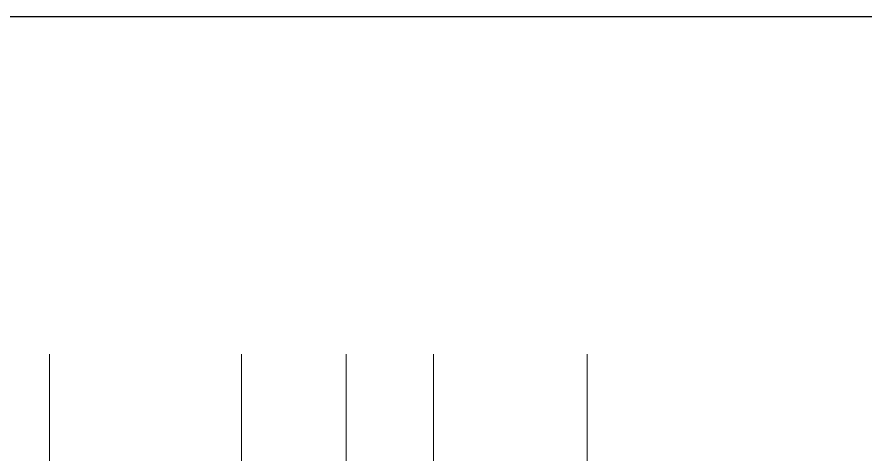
# Model space of a CAD drawing. Header units: millimetres. Extents: x -10163 to 1081624, y -5450 to 417560.
# Drawn here: x 332268 to 345523, y 80088 to 86920 of the extents above; entities that cross this region are included whole.
import ezdxf

# ---------------------------------------------------------------- set-up
doc = ezdxf.new("R2010")
doc.units = ezdxf.units.MM
doc.linetypes.add('Штрих-пунктир', pattern=[24, 20, -1.5, 1, -1.5])
doc.layers.add('Анкеровка', color=30, linetype='Continuous')
doc.layers.add('Оси 2', color=253, linetype='Continuous')

msp = doc.modelspace()

# ---------------------------------------------------------------- linework, layer by layer
at = {"layer": 'Анкеровка'}
msp.add_lwpolyline([(298560, 44700), (350980, 44700), (350980, 86920), (298560, 86920)], close=True, dxfattribs=at)
at = {"layer": 'Оси 2', "linetype": 'Continuous', "lineweight": 9}
for q in [(332777.304, 81646.76), (332777.304, 81596.76)]:
    msp.add_line((332777.304, 52995.078), q, dxfattribs=at)
at = {"layer": 'Оси 2', "linetype": 'Штрих-пунктир', "lineweight": 9}
for p, q in [((335777.304, 52995.078), (335777.304, 81646.76)), ((335777.304, 52995.078), (335777.304, 81596.76)), ((337414.064, 52995.078), (337414.064, 81646.76)), ((337414.064, 52995.078), (337414.064, 81596.76)), ((338777.304, 52995.078), (338777.304, 81646.76)), ((338777.304, 52995.078), (338777.304, 81596.76)), ((341177.304, 52995.078), (341177.304, 81646.76)), ((341177.304, 52995.078), (341177.304, 81596.76))]:
    msp.add_line(p, q, dxfattribs=at)

doc.saveas('drawing.dxf')
